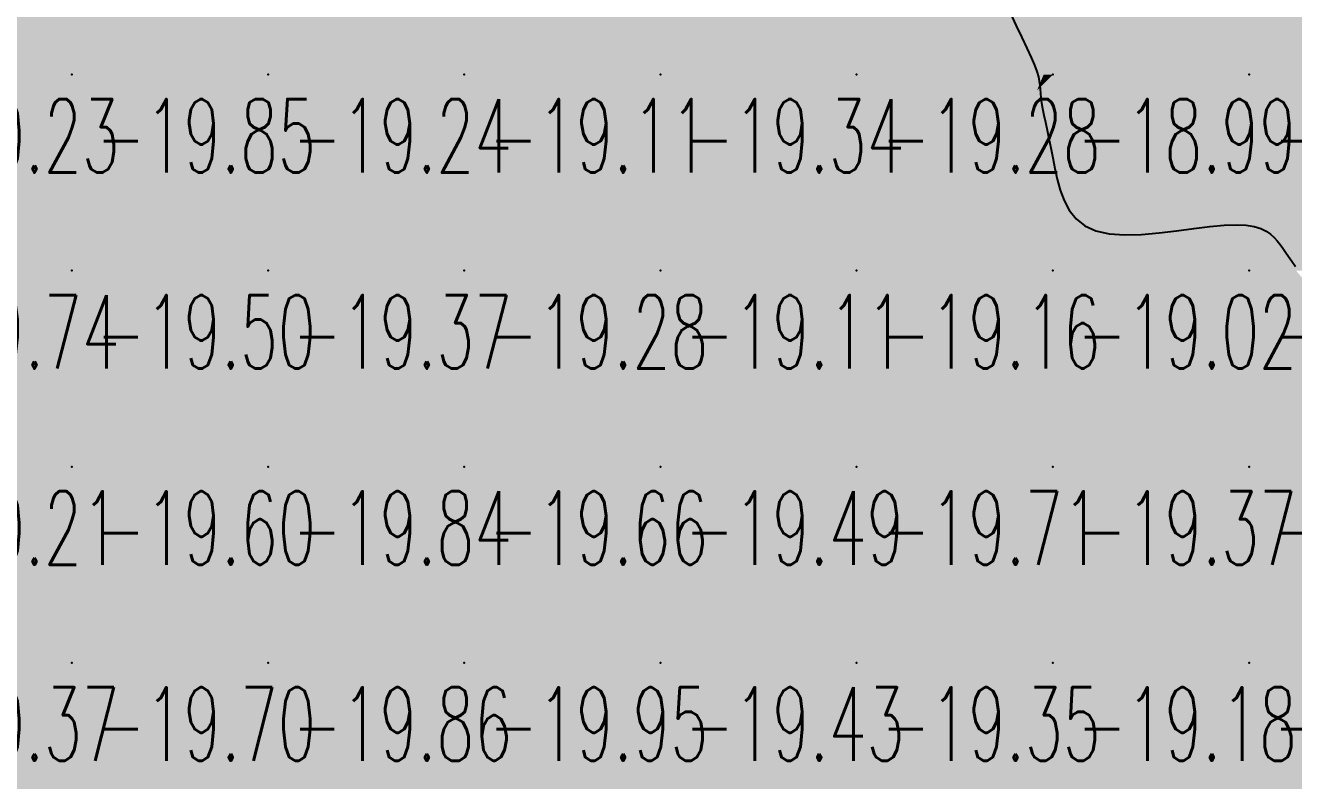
# Model space of a CAD drawing. Header units: millimetres. Extents: x 88261 to 90953, y 390274 to 392322.
# Drawn here: x 89507.9 to 89572.5, y 390511.2 to 390549.8 of the extents above; entities that cross this region are included whole.
import ezdxf
from ezdxf.enums import TextEntityAlignment as Align

# ---------------------------------------------------------------- set-up
doc = ezdxf.new("R2010")
doc.units = ezdxf.units.MM
doc.header["$LTSCALE"] = 25
for name, color, linetype in [('CN_03_00', 7, 'Continuous'), ('COTEAlt', 7, 'Continuous'), ('TN_COLORIAGE', 7, 'Continuous')]:
    doc.layers.add(name, color=color, linetype=linetype)
doc.styles.add('Simplex 1.0', font='Simplex.shx', dxfattribs={"width": 0.99, "height": 2.5})
doc.styles.get("Standard").update_dxf_attribs({"font": 'times.ttf'})

# ---------------------------------------------------------------- blocks, each defined once
blk = doc.blocks.new('COTE')
at = {"color": 0}
blk.add_point((0, 0), dxfattribs=at)
at = {"layer": 'COTEAlt'}
blk.add_attdef('ALT', text='', height=3.75, dxfattribs=at).set_placement((1.25, -1.25), align=Align.TOP_LEFT)

msp = doc.modelspace()

# ---------------------------------------------------------------- linework, layer by layer
at = {"layer": 'CN_03_00', "elevation": -19, "flags": 128}
msp.add_lwpolyline([(89558.088, 390550.35), (89558.38, 390549.72), (89558.666, 390549.128), (89558.928, 390548.59), (89559.148, 390548.12), (89559.314, 390547.728), (89559.431, 390547.404), (89559.508, 390547.133), (89559.555, 390546.9), (89559.581, 390546.691), (89559.597, 390546.491), (89559.611, 390546.285), (89559.633, 390546.059), (89559.671, 390545.8), (89559.724, 390545.506), (89559.791, 390545.177), (89559.869, 390544.812), (89559.956, 390544.412), (89560.049, 390543.976), (89560.146, 390543.505), (89560.245, 390542.997), (89560.348, 390542.457), (89560.466, 390541.9), (89560.617, 390541.345), (89560.817, 390540.811), (89561.083, 390540.317), (89561.431, 390539.883), (89561.878, 390539.527), (89562.439, 390539.269), (89563.125, 390539.12), (89563.911, 390539.067), (89564.766, 390539.088), (89565.658, 390539.162), (89566.556, 390539.266), (89567.429, 390539.381), (89568.244, 390539.485), (89568.972, 390539.556), (89569.587, 390539.578), (89570.096, 390539.553), (89570.513, 390539.486), (89570.85, 390539.385), (89571.123, 390539.255), (89571.343, 390539.102), (89571.525, 390538.934), (89571.683, 390538.756), (89571.828, 390538.573), (89571.968, 390538.382), (89572.111, 390538.178), (89572.263, 390537.958), (89572.429, 390537.715), (89572.617, 390537.447)], dxfattribs=at)
at = {"layer": 'TN_COLORIAGE', "color": 213}
for points in [[(89506.938, 390553.929, -19.855), (89506.365, 390547.239, -19.855), (89510.249, 390557.239, -19.855), (89510.249, 390547.239, -19.855)], [(89510.249, 390557.239, -19.126), (89510.249, 390547.239, -19.126), (89520.249, 390557.239, -19.126)], [(89510.249, 390547.239, -19.126), (89520.249, 390547.239, -19.126), (89520.249, 390557.239, -19.126)], [(89520.249, 390557.239, -19.009), (89520.249, 390547.239, -19.009), (89530.249, 390557.239, -19.009)], [(89520.249, 390547.239, -19.009), (89530.249, 390547.239, -19.009), (89530.249, 390557.239, -19.009)], [(89530.249, 390557.239, -19.904), (89530.249, 390547.239, -19.904), (89540.249, 390557.239, -19.904)], [(89530.249, 390547.239, -19.904), (89540.249, 390547.239, -19.904), (89540.249, 390557.239, -19.904)], [(89540.249, 390557.239, -19.662), (89540.249, 390547.239, -19.662), (89550.249, 390557.239, -19.662)], [(89540.249, 390547.239, -19.662), (89550.249, 390547.239, -19.662), (89550.249, 390557.239, -19.662)], [(89550.249, 390557.239, -19), (89558.092, 390557.239, -19), (89550.249, 390547.239, -19), (89556.341, 390553.332, -19)], [(89556.341, 390553.332, -19.284), (89559.776, 390547.239, -19.284), (89550.249, 390547.239, -19.284)], [(89500.249, 390537.239, -19.855), (89510.249, 390537.239, -19.855), (89510.249, 390547.239, -19.855)], [(89506.365, 390547.239, -19.743), (89500.249, 390542.535, -19.743), (89510.249, 390547.239, -19.743), (89500.249, 390537.239, -19.743)], [(89510.249, 390547.239, -19.238), (89510.249, 390537.239, -19.238), (89520.249, 390547.239, -19.238)], [(89510.249, 390537.239, -19.238), (89520.249, 390537.239, -19.238), (89520.249, 390547.239, -19.238)], [(89520.249, 390547.239, -19.111), (89520.249, 390537.239, -19.111), (89530.249, 390547.239, -19.111)], [(89520.249, 390537.239, -19.111), (89530.249, 390537.239, -19.111), (89530.249, 390547.239, -19.111)], [(89530.249, 390547.239, -19.335), (89530.249, 390537.239, -19.335), (89540.249, 390547.239, -19.335)], [(89530.249, 390537.239, -19.335), (89540.249, 390537.239, -19.335), (89540.249, 390547.239, -19.335)], [(89540.249, 390547.239, -19.284), (89540.249, 390537.239, -19.284), (89550.249, 390547.239, -19.284)], [(89540.249, 390537.239, -19.284), (89550.249, 390537.239, -19.284), (89550.249, 390547.239, -19.284)], [(89550.249, 390547.239, -19), (89559.776, 390547.239, -19), (89550.249, 390537.239, -19), (89559.443, 390546.433, -19)], [(89550.249, 390537.239, -19), (89559.443, 390546.433, -19), (89560.249, 390537.239, -19), (89560.249, 390543.381, -19)], [(89561.035, 390538.025, -19.022), (89560.249, 390543.381, -19.022), (89560.249, 390537.239, -19.022)], [(89570.249, 390537.239, -19), (89570.249, 390540.13, -19), (89560.249, 390537.239, -19), (89561.035, 390538.025, -19)], [(89571.801, 390538.791, -19.107), (89570.249, 390540.13, -19.107), (89570.249, 390537.239, -19.107)], [(89571.801, 390538.791, -19.107), (89572.643, 390537.239, -19.107), (89570.249, 390537.239, -19.107)], [(89500.249, 390531.709, -19.497), (89503.174, 390530.165, -19.497), (89500.249, 390537.239, -19.497), (89510.249, 390537.239, -19.497)], [(89503.692, 390527.239, -19.497), (89503.174, 390530.165, -19.497), (89510.249, 390527.239, -19.497), (89510.249, 390537.239, -19.497)], [(89510.249, 390527.239, -19.374), (89520.249, 390527.239, -19.374), (89520.249, 390537.239, -19.374)], [(89510.249, 390537.239, -19.374), (89510.249, 390527.239, -19.374), (89520.249, 390537.239, -19.374)], [(89520.249, 390537.239, -19.277), (89520.249, 390527.239, -19.277), (89530.249, 390537.239, -19.277)], [(89520.249, 390527.239, -19.277), (89530.249, 390527.239, -19.277), (89530.249, 390537.239, -19.277)], [(89530.249, 390537.239, -19.107), (89530.249, 390527.239, -19.107), (89540.249, 390537.239, -19.107)], [(89530.249, 390527.239, -19.107), (89540.249, 390527.239, -19.107), (89540.249, 390537.239, -19.107)], [(89540.249, 390537.239, -19.16), (89540.249, 390527.239, -19.16), (89550.249, 390537.239, -19.16)], [(89540.249, 390527.239, -19.16), (89550.249, 390527.239, -19.16), (89550.249, 390537.239, -19.16)], [(89550.249, 390537.239, -19.022), (89550.249, 390527.239, -19.022), (89560.249, 390537.239, -19.022)], [(89550.249, 390527.239, -19.022), (89560.249, 390527.239, -19.022), (89560.249, 390537.239, -19.022)], [(89560.249, 390537.239, -19.107), (89560.249, 390527.239, -19.107), (89570.249, 390537.239, -19.107)], [(89560.249, 390527.239, -19.107), (89570.249, 390527.239, -19.107), (89570.249, 390537.239, -19.107)], [(89570.249, 390527.239, -19), (89576.14, 390533.13, -19), (89570.249, 390537.239, -19), (89572.643, 390537.239, -19)], [(89570.249, 390527.239, -19), (89576.14, 390533.13, -19), (89580.249, 390527.239, -19), (89580.249, 390532.879, -19)], [(89503.692, 390527.239, -19.604), (89505.105, 390522.096, -19.604), (89510.249, 390527.239, -19.604)], [(89505.794, 390517.239, -19.604), (89505.105, 390522.096, -19.604), (89510.249, 390517.239, -19.604), (89510.249, 390527.239, -19.604)], [(89510.249, 390517.239, -19.843), (89520.249, 390517.239, -19.843), (89520.249, 390527.239, -19.843)], [(89510.249, 390527.239, -19.843), (89510.249, 390517.239, -19.843), (89520.249, 390527.239, -19.843)], [(89520.249, 390517.239, -19.662), (89530.249, 390517.239, -19.662), (89530.249, 390527.239, -19.662)], [(89520.249, 390527.239, -19.662), (89520.249, 390517.239, -19.662), (89530.249, 390527.239, -19.662)], [(89530.249, 390527.239, -19.485), (89530.249, 390517.239, -19.485), (89540.249, 390527.239, -19.485)], [(89530.249, 390517.239, -19.485), (89540.249, 390517.239, -19.485), (89540.249, 390527.239, -19.485)], [(89540.249, 390527.239, -19.712), (89540.249, 390517.239, -19.712), (89550.249, 390527.239, -19.712)], [(89540.249, 390517.239, -19.712), (89550.249, 390517.239, -19.712), (89550.249, 390527.239, -19.712)], [(89550.249, 390517.239, -19.367), (89560.249, 390517.239, -19.367), (89560.249, 390527.239, -19.367)], [(89550.249, 390527.239, -19.367), (89550.249, 390517.239, -19.367), (89560.249, 390527.239, -19.367)], [(89560.249, 390527.239, -19.486), (89560.249, 390517.239, -19.486), (89570.249, 390527.239, -19.486)], [(89560.249, 390517.239, -19.486), (89570.249, 390517.239, -19.486), (89570.249, 390527.239, -19.486)], [(89580.249, 390527.239, -19), (89580.249, 390520.654, -19), (89570.249, 390517.239, -19), (89575.88, 390517.239, -19)], [(89570.249, 390527.239, -19.438), (89570.249, 390517.239, -19.438), (89580.249, 390527.239, -19.438)], [(89501.696, 390508.686, -19.692), (89501.663, 390507.239, -19.692), (89510.249, 390517.239, -19.692), (89510.249, 390507.239, -19.692)], [(89501.696, 390508.686, -19.7), (89505.794, 390517.239, -19.7), (89510.249, 390517.239, -19.7)], [(89510.249, 390517.239, -19.862), (89510.249, 390507.239, -19.862), (89520.249, 390517.239, -19.862)], [(89510.249, 390507.239, -19.862), (89520.249, 390507.239, -19.862), (89520.249, 390517.239, -19.862)], [(89520.249, 390507.239, -19.951), (89530.249, 390507.239, -19.951), (89530.249, 390517.239, -19.951)], [(89520.249, 390517.239, -19.951), (89520.249, 390507.239, -19.951), (89530.249, 390517.239, -19.951)], [(89530.249, 390507.239, -19.433), (89540.249, 390507.239, -19.433), (89540.249, 390517.239, -19.433)], [(89530.249, 390517.239, -19.433), (89530.249, 390507.239, -19.433), (89540.249, 390517.239, -19.433)], [(89540.249, 390517.239, -19.35), (89540.249, 390507.239, -19.35), (89550.249, 390517.239, -19.35)], [(89540.249, 390507.239, -19.35), (89550.249, 390507.239, -19.35), (89550.249, 390517.239, -19.35)], [(89550.249, 390517.239, -19.183), (89550.249, 390507.239, -19.183), (89560.249, 390517.239, -19.183)], [(89550.249, 390507.239, -19.183), (89560.249, 390507.239, -19.183), (89560.249, 390517.239, -19.183)], [(89560.249, 390507.239, -19.293), (89570.249, 390507.239, -19.293), (89570.249, 390517.239, -19.293)], [(89560.249, 390517.239, -19.293), (89560.249, 390507.239, -19.293), (89570.249, 390517.239, -19.293)], [(89570.249, 390507.239, -19), (89576.378, 390513.369, -19), (89570.249, 390517.239, -19), (89575.88, 390517.239, -19)], [(89570.249, 390507.239, -19), (89576.378, 390513.369, -19), (89580.249, 390507.239, -19), (89580.249, 390508.861, -19)]]:
    msp.add_solid(points, dxfattribs=at)
at = {"layer": 'TN_COLORIAGE', "color": 203}
for points in [[(89559.776, 390547.239, -18.818), (89556.341, 390553.332, -18.818), (89560.249, 390547.239, -18.818), (89560.249, 390557.239, -18.818)], [(89563.623, 390550.613, -18.818), (89568.93, 390557.239, -18.818), (89560.249, 390547.239, -18.818), (89560.249, 390557.239, -18.818)], [(89571.429, 390557.239, -18.738), (89570.249, 390556.287, -18.738), (89580.249, 390557.239, -18.738), (89570.249, 390547.239, -18.738)], [(89570.249, 390547.239, -18.794), (89580.249, 390547.239, -18.794), (89580.249, 390557.239, -18.794)], [(89563.623, 390550.613, -18.738), (89570.249, 390556.287, -18.738), (89560.249, 390547.239, -18.738), (89570.249, 390547.239, -18.738)], [(89559.443, 390546.433, -18.986), (89559.776, 390547.239, -18.986), (89560.249, 390547.239, -18.986)], [(89560.249, 390543.381, -18.986), (89559.443, 390546.433, -18.986), (89560.249, 390547.239, -18.986)], [(89560.249, 390543.381, -18.738), (89561.035, 390538.025, -18.738), (89560.249, 390547.239, -18.738), (89570.249, 390547.239, -18.738)], [(89561.035, 390538.025, -18.738), (89570.249, 390540.13, -18.738), (89570.249, 390547.239, -18.738)], [(89570.249, 390540.13, -18.419), (89571.801, 390538.791, -18.419), (89570.249, 390547.239, -18.419), (89580.249, 390547.239, -18.419)], [(89572.643, 390537.239, -18.419), (89571.801, 390538.791, -18.419), (89580.249, 390537.239, -18.419), (89580.249, 390547.239, -18.419)]]:
    msp.add_solid(points, dxfattribs=at)

# ---------------------------------------------------------------- block references
at = {"layer": 'COTEAlt'}
ref = msp.add_blockref('COTE', (89500.249, 390547.239), dxfattribs=at)
ref.add_attrib('ALT', '-20.23', dxfattribs={"height": 3.75, "style": 'Simplex 1.0', "width": 0.6}).set_placement((89501.499, 390545.989), align=Align.TOP_LEFT)
ref = msp.add_blockref('COTE', (89510.249, 390547.239), dxfattribs=at)
ref.add_attrib('ALT', '-19.85', dxfattribs={"height": 3.75, "style": 'Simplex 1.0', "width": 0.6}).set_placement((89511.499, 390545.989), align=Align.TOP_LEFT)
ref = msp.add_blockref('COTE', (89520.249, 390547.239), dxfattribs=at)
ref.add_attrib('ALT', '-19.24', dxfattribs={"height": 3.75, "style": 'Simplex 1.0', "width": 0.6}).set_placement((89521.499, 390545.989), align=Align.TOP_LEFT)
ref = msp.add_blockref('COTE', (89530.249, 390547.239), dxfattribs=at)
ref.add_attrib('ALT', '-19.11', dxfattribs={"height": 3.75, "style": 'Simplex 1.0', "width": 0.6}).set_placement((89531.499, 390545.989), align=Align.TOP_LEFT)
ref = msp.add_blockref('COTE', (89540.249, 390547.239), dxfattribs=at)
ref.add_attrib('ALT', '-19.34', dxfattribs={"height": 3.75, "style": 'Simplex 1.0', "width": 0.6}).set_placement((89541.499, 390545.989), align=Align.TOP_LEFT)
ref = msp.add_blockref('COTE', (89550.249, 390547.239), dxfattribs=at)
ref.add_attrib('ALT', '-19.28', dxfattribs={"height": 3.75, "style": 'Simplex 1.0', "width": 0.6}).set_placement((89551.499, 390545.989), align=Align.TOP_LEFT)
ref = msp.add_blockref('COTE', (89560.249, 390547.239), dxfattribs=at)
ref.add_attrib('ALT', '-18.99', dxfattribs={"height": 3.75, "style": 'Simplex 1.0', "width": 0.6}).set_placement((89561.499, 390545.989), align=Align.TOP_LEFT)
ref = msp.add_blockref('COTE', (89570.249, 390547.239), dxfattribs=at)
ref.add_attrib('ALT', '-18.74', dxfattribs={"height": 3.75, "style": 'Simplex 1.0', "width": 0.6}).set_placement((89571.499, 390545.989), align=Align.TOP_LEFT)
ref = msp.add_blockref('COTE', (89500.249, 390537.239), dxfattribs=at)
ref.add_attrib('ALT', '-19.74', dxfattribs={"height": 3.75, "style": 'Simplex 1.0', "width": 0.6}).set_placement((89501.499, 390535.989), align=Align.TOP_LEFT)
ref = msp.add_blockref('COTE', (89510.249, 390537.239), dxfattribs=at)
ref.add_attrib('ALT', '-19.50', dxfattribs={"height": 3.75, "style": 'Simplex 1.0', "width": 0.6}).set_placement((89511.499, 390535.989), align=Align.TOP_LEFT)
ref = msp.add_blockref('COTE', (89520.249, 390537.239), dxfattribs=at)
ref.add_attrib('ALT', '-19.37', dxfattribs={"height": 3.75, "style": 'Simplex 1.0', "width": 0.6}).set_placement((89521.499, 390535.989), align=Align.TOP_LEFT)
ref = msp.add_blockref('COTE', (89530.249, 390537.239), dxfattribs=at)
ref.add_attrib('ALT', '-19.28', dxfattribs={"height": 3.75, "style": 'Simplex 1.0', "width": 0.6}).set_placement((89531.499, 390535.989), align=Align.TOP_LEFT)
ref = msp.add_blockref('COTE', (89540.249, 390537.239), dxfattribs=at)
ref.add_attrib('ALT', '-19.11', dxfattribs={"height": 3.75, "style": 'Simplex 1.0', "width": 0.6}).set_placement((89541.499, 390535.989), align=Align.TOP_LEFT)
ref = msp.add_blockref('COTE', (89550.249, 390537.239), dxfattribs=at)
ref.add_attrib('ALT', '-19.16', dxfattribs={"height": 3.75, "style": 'Simplex 1.0', "width": 0.6}).set_placement((89551.499, 390535.989), align=Align.TOP_LEFT)
ref = msp.add_blockref('COTE', (89560.249, 390537.239), dxfattribs=at)
ref.add_attrib('ALT', '-19.02', dxfattribs={"height": 3.75, "style": 'Simplex 1.0', "width": 0.6}).set_placement((89561.499, 390535.989), align=Align.TOP_LEFT)
ref = msp.add_blockref('COTE', (89570.249, 390537.239), dxfattribs=at)
ref.add_attrib('ALT', '-19.11', dxfattribs={"height": 3.75, "style": 'Simplex 1.0', "width": 0.6}).set_placement((89571.499, 390535.989), align=Align.TOP_LEFT)
ref = msp.add_blockref('COTE', (89500.249, 390527.239), dxfattribs=at)
ref.add_attrib('ALT', '-20.21', dxfattribs={"height": 3.75, "style": 'Simplex 1.0', "width": 0.6}).set_placement((89501.499, 390525.989), align=Align.TOP_LEFT)
ref = msp.add_blockref('COTE', (89510.249, 390527.239), dxfattribs=at)
ref.add_attrib('ALT', '-19.60', dxfattribs={"height": 3.75, "style": 'Simplex 1.0', "width": 0.6}).set_placement((89511.499, 390525.989), align=Align.TOP_LEFT)
ref = msp.add_blockref('COTE', (89520.249, 390527.239), dxfattribs=at)
ref.add_attrib('ALT', '-19.84', dxfattribs={"height": 3.75, "style": 'Simplex 1.0', "width": 0.6}).set_placement((89521.499, 390525.989), align=Align.TOP_LEFT)
ref = msp.add_blockref('COTE', (89530.249, 390527.239), dxfattribs=at)
ref.add_attrib('ALT', '-19.66', dxfattribs={"height": 3.75, "style": 'Simplex 1.0', "width": 0.6}).set_placement((89531.499, 390525.989), align=Align.TOP_LEFT)
ref = msp.add_blockref('COTE', (89540.249, 390527.239), dxfattribs=at)
ref.add_attrib('ALT', '-19.49', dxfattribs={"height": 3.75, "style": 'Simplex 1.0', "width": 0.6}).set_placement((89541.499, 390525.989), align=Align.TOP_LEFT)
ref = msp.add_blockref('COTE', (89550.249, 390527.239), dxfattribs=at)
ref.add_attrib('ALT', '-19.71', dxfattribs={"height": 3.75, "style": 'Simplex 1.0', "width": 0.6}).set_placement((89551.499, 390525.989), align=Align.TOP_LEFT)
ref = msp.add_blockref('COTE', (89560.249, 390527.239), dxfattribs=at)
ref.add_attrib('ALT', '-19.37', dxfattribs={"height": 3.75, "style": 'Simplex 1.0', "width": 0.6}).set_placement((89561.499, 390525.989), align=Align.TOP_LEFT)
ref = msp.add_blockref('COTE', (89570.249, 390527.239), dxfattribs=at)
ref.add_attrib('ALT', '-19.49', dxfattribs={"height": 3.75, "style": 'Simplex 1.0', "width": 0.6}).set_placement((89571.499, 390525.989), align=Align.TOP_LEFT)
ref = msp.add_blockref('COTE', (89500.249, 390517.239), dxfattribs=at)
ref.add_attrib('ALT', '-20.37', dxfattribs={"height": 3.75, "style": 'Simplex 1.0', "width": 0.6}).set_placement((89501.499, 390515.989), align=Align.TOP_LEFT)
ref = msp.add_blockref('COTE', (89510.249, 390517.239), dxfattribs=at)
ref.add_attrib('ALT', '-19.70', dxfattribs={"height": 3.75, "style": 'Simplex 1.0', "width": 0.6}).set_placement((89511.499, 390515.989), align=Align.TOP_LEFT)
ref = msp.add_blockref('COTE', (89520.249, 390517.239), dxfattribs=at)
ref.add_attrib('ALT', '-19.86', dxfattribs={"height": 3.75, "style": 'Simplex 1.0', "width": 0.6}).set_placement((89521.499, 390515.989), align=Align.TOP_LEFT)
ref = msp.add_blockref('COTE', (89530.249, 390517.239), dxfattribs=at)
ref.add_attrib('ALT', '-19.95', dxfattribs={"height": 3.75, "style": 'Simplex 1.0', "width": 0.6}).set_placement((89531.499, 390515.989), align=Align.TOP_LEFT)
ref = msp.add_blockref('COTE', (89540.249, 390517.239), dxfattribs=at)
ref.add_attrib('ALT', '-19.43', dxfattribs={"height": 3.75, "style": 'Simplex 1.0', "width": 0.6}).set_placement((89541.499, 390515.989), align=Align.TOP_LEFT)
ref = msp.add_blockref('COTE', (89550.249, 390517.239), dxfattribs=at)
ref.add_attrib('ALT', '-19.35', dxfattribs={"height": 3.75, "style": 'Simplex 1.0', "width": 0.6}).set_placement((89551.499, 390515.989), align=Align.TOP_LEFT)
ref = msp.add_blockref('COTE', (89560.249, 390517.239), dxfattribs=at)
ref.add_attrib('ALT', '-19.18', dxfattribs={"height": 3.75, "style": 'Simplex 1.0', "width": 0.6}).set_placement((89561.499, 390515.989), align=Align.TOP_LEFT)
ref = msp.add_blockref('COTE', (89570.249, 390517.239), dxfattribs=at)
ref.add_attrib('ALT', '-19.29', dxfattribs={"height": 3.75, "style": 'Simplex 1.0', "width": 0.6}).set_placement((89571.499, 390515.989), align=Align.TOP_LEFT)

doc.saveas('drawing.dxf')
